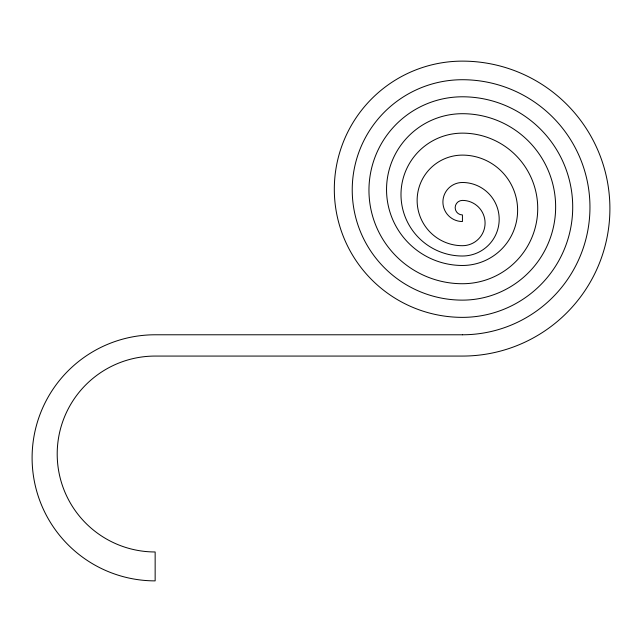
<?xml version="1.0" encoding="UTF-8"?>
<svg xmlns="http://www.w3.org/2000/svg" width="642" height="642" viewBox="0 0 642 642"><rect width="100%" height="100%" fill="white"/><g stroke="black" fill="none" stroke-linecap="round" stroke-linejoin="round"><path stroke-width="0.96" d="M462.433 334.779L155.147 334.779A123.047 123.047 0 0 0 32.1 457.826A123.047 123.047 0 0 0 155.147 580.874L155.147 551.968A97.945 97.945 0 0 1 57.202 454.022A97.945 97.945 0 0 1 155.147 356.069L462.433 356.069A147.467 147.467 0 0 0 609.9 208.602A147.467 147.467 0 0 0 462.433 61.126A128.119 128.119 0 0 0 334.313 189.246A128.119 128.119 0 0 0 462.433 317.365A110.288 110.288 0 0 0 572.712 207.077A110.288 110.288 0 0 0 462.433 96.79A93.467 93.467 0 0 0 368.957 190.265A93.467 93.467 0 0 0 462.433 283.732A75.299 75.299 0 0 0 537.731 208.433A75.299 75.299 0 0 0 462.433 133.135A61.439 61.439 0 0 0 400.993 194.574A61.439 61.439 0 0 0 462.433 256.014A36.763 36.763 0 0 0 499.187 219.251A36.763 36.763 0 0 0 462.433 182.489A19.525 19.525 0 0 0 442.908 202.005A19.525 19.525 0 0 0 462.433 221.53L462.433 214.942A7.271 7.271 0 0 1 455.162 207.671A7.271 7.271 0 0 1 462.433 200.4A22.647 22.647 0 0 1 485.079 223.055A22.647 22.647 0 0 1 462.433 245.701A45.301 45.301 0 0 1 417.131 200.4A45.301 45.301 0 0 1 462.433 155.107A55.188 55.188 0 0 1 517.612 210.287A55.188 55.188 0 0 1 462.433 265.475A75.892 75.892 0 0 1 386.54 189.583A75.892 75.892 0 0 1 462.433 113.698A93.218 93.218 0 0 1 555.643 206.909A93.218 93.218 0 0 1 462.433 300.127A110.199 110.199 0 0 1 352.225 189.928A110.199 110.199 0 0 1 462.433 79.72A127.525 127.525 0 0 1 589.958 207.246A127.525 127.525 0 0 1 462.433 334.779"/></g></svg>
